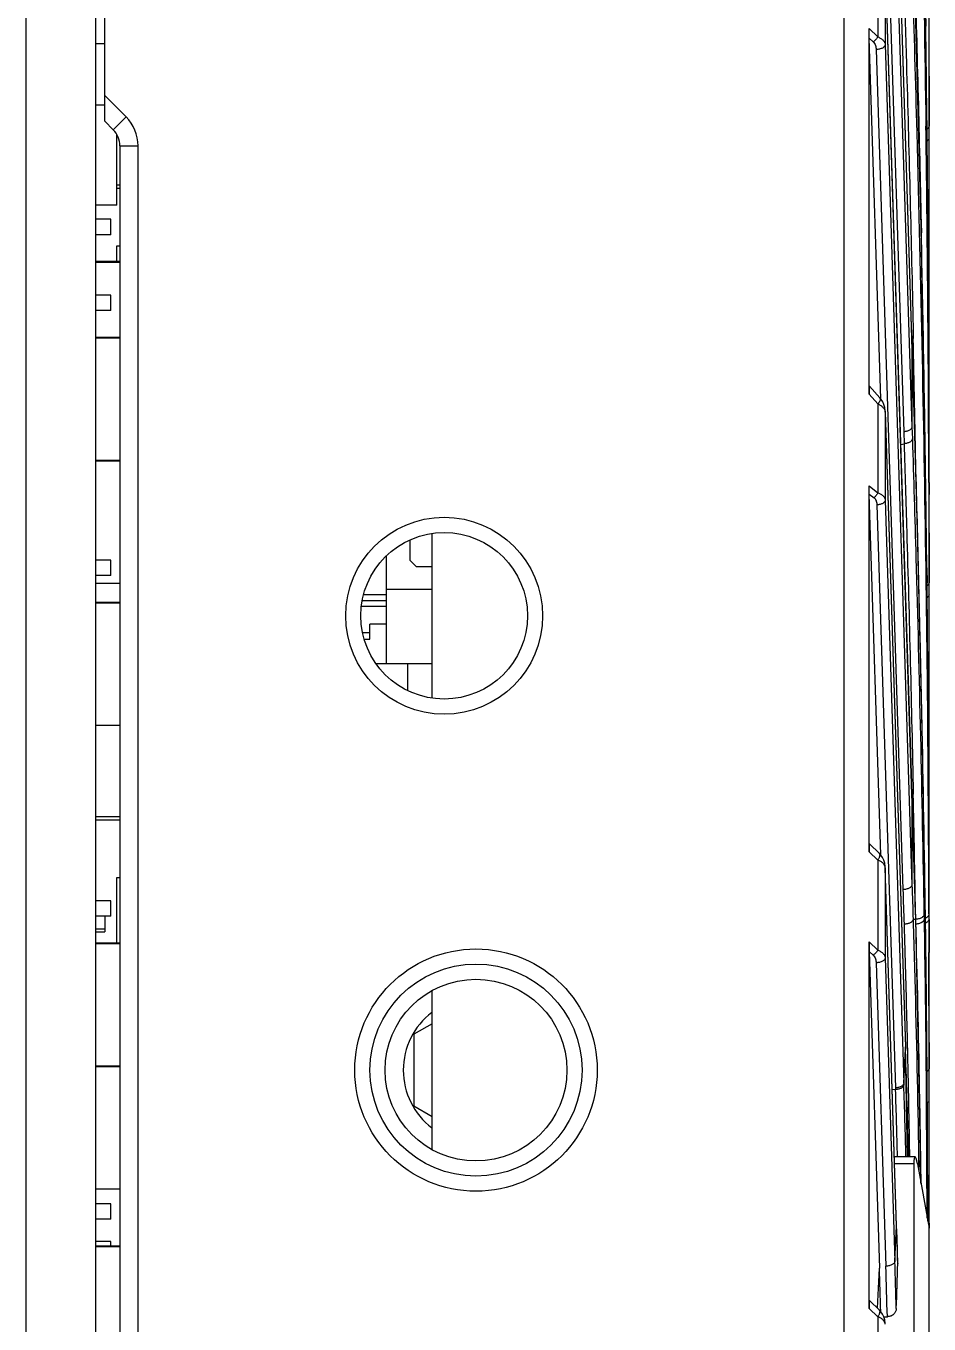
# Model space of a CAD drawing. Header units: millimetres. Extents: x 1409 to 26878, y 589 to 5187.
# Drawn here: x 2409.45 to 2439.25, y 1267.67 to 1310.52 of the extents above; entities that cross this region are included whole.
import ezdxf

# ---------------------------------------------------------------- set-up
doc = ezdxf.new("R2010")
doc.units = ezdxf.units.MM
doc.layers.add('02___PRT_ALL_AXES', color=7, linetype='Continuous')
doc.layers.add('MSBR-1_1', color=7, linetype='Continuous')

msp = doc.modelspace()

# ---------------------------------------------------------------- linework, layer by layer
at = {"color": 7, "linetype": 'Continuous'}
for p, q in [((2409.4453, 1564.7998), (2409.4453, 1227.2998)), ((2411.7453, 1227.2998), (2411.7453, 1564.7998)), ((2439.2453, 1232.2555), (2439.2453, 1559.8441)), ((2436.4453, 1262.7555), (2436.4453, 1529.3441)), ((2438.6707, 1300.5877), (2437.7998, 1327.9263)), ((2438.6709, 1300.5972), (2437.8, 1327.9359)), ((2437.5263, 1324.8579), (2438.4098, 1297.1232)), ((2437.7998, 1325.0179), (2438.6833, 1297.2832)), ((2412.0453, 1307.3748), (2412.0453, 1315.9748)), ((2437.5594, 1313.1364), (2437.5594, 1310.1585)), ((2438.6833, 1285.1487), (2437.7998, 1312.8835)), ((2437.7998, 1312.8835), (2437.7998, 1309.9056)), ((2438.6835, 1285.1583), (2437.8, 1312.893)), ((2439.2387, 1310.5218), (2439.2453, 1307.2176)), ((2439.2404, 1310.5218), (2439.2415, 1310.1261)), ((2439.2453, 1310.1261), (2439.2453, 1310.5217)), ((2437.2703, 1310.4332), (2437.5594, 1310.1585)), ((2437.2703, 1298.3628), (2437.2703, 1310.4332)), ((2437.2753, 1310.1196), (2437.404, 1309.9973)), ((2437.6547, 1298.2089), (2437.2753, 1310.1196)), ((2439.2415, 1310.1261), (2439.2453, 1307.2176)), ((2412.0453, 1309.9278), (2411.7453, 1309.9278)), ((2437.5002, 1309.7444), (2438.3836, 1282.0097)), ((2437.7998, 1309.9056), (2438.6833, 1282.1709)), ((2412.7499, 1307.5187), (2412.0453, 1308.2233)), ((2412.0453, 1307.9117), (2411.7453, 1307.9117)), ((2412.3257, 1307.0945), (2412.7499, 1307.5187)), ((2412.3257, 1307.0945), (2412.0453, 1307.3748)), ((2412.4453, 1304.6097), (2412.4453, 1306.9344)), ((2439.2453, 1295.4464), (2439.1803, 1307.0649)), ((2412.5453, 1306.5642), (2413.1453, 1306.5642)), ((2412.5453, 1306.5642), (2412.5453, 1264.9278)), ((2413.1453, 1265.9812), (2413.1453, 1306.5642)), ((2412.5453, 1305.2668), (2412.4453, 1305.2668)), ((2412.4453, 1305.1668), (2412.5453, 1305.1668)), ((2412.4453, 1304.6097), (2411.7453, 1304.6097)), ((2412.2453, 1304.1389), (2411.7453, 1304.1389)), ((2412.2453, 1303.6309), (2412.2453, 1304.1389)), ((2438.984, 1304.025), (2438.9909, 1303.6869)), ((2438.9844, 1304.025), (2438.9917, 1303.6869)), ((2412.2453, 1303.6309), (2411.7453, 1303.6309)), ((2412.4453, 1303.2668), (2412.5453, 1303.2668)), ((2412.4453, 1302.7418), (2412.4453, 1303.2668)), ((2412.5453, 1302.7418), (2411.7453, 1302.7418)), ((2412.5453, 1302.7164), (2411.7453, 1302.7164)), ((2412.2453, 1301.6389), (2411.7453, 1301.6389)), ((2412.2453, 1301.1309), (2412.2453, 1301.6389)), ((2412.2453, 1301.1309), (2411.7453, 1301.1309)), ((2412.5453, 1300.2418), (2411.7453, 1300.2418)), ((2438.6707, 1300.5877), (2438.6709, 1300.5972)), ((2438.683, 1300.2011), (2438.6707, 1300.5877)), ((2438.6835, 1300.2011), (2438.6709, 1300.5972)), ((2438.7172, 1300.5983), (2438.7261, 1300.2021)), ((2438.7184, 1300.5983), (2438.7268, 1300.2021)), ((2412.5453, 1300.2164), (2411.7453, 1300.2164)), ((2438.6833, 1300.1916), (2438.683, 1300.2011)), ((2438.6833, 1300.1916), (2438.683, 1300.2011)), ((2438.6833, 1300.1916), (2438.6835, 1300.2011)), ((2438.7494, 1298.0518), (2438.6833, 1300.1916)), ((2438.7458, 1298.0517), (2438.6833, 1300.1916)), ((2438.6833, 1300.1916), (2438.6833, 1297.2832)), ((2437.2814, 1298.6261), (2437.6267, 1298.2437)), ((2437.2703, 1298.3628), (2437.5594, 1298.0427)), ((2437.5594, 1298.0427), (2437.5594, 1295.1056)), ((2437.8, 1297.7851), (2437.7998, 1297.7755)), ((2437.7998, 1297.7755), (2438.4677, 1276.8075)), ((2437.7998, 1297.7755), (2437.7998, 1294.8672)), ((2437.8, 1297.7851), (2438.468, 1276.8171)), ((2438.6833, 1297.2832), (2438.6957, 1296.89)), ((2438.4098, 1297.1232), (2438.4222, 1296.73)), ((2438.3157, 1296.7042), (2438.4222, 1296.73)), ((2412.5453, 1296.1778), (2411.7453, 1296.1778)), ((2412.5453, 1296.1562), (2411.7453, 1296.1562)), ((2437.2703, 1295.3345), (2437.5594, 1295.1056)), ((2437.2703, 1283.2602), (2437.2703, 1295.3345)), ((2439.2387, 1295.4464), (2439.2453, 1292.1422)), ((2439.2404, 1295.4464), (2439.2415, 1295.0507)), ((2439.2453, 1295.4463), (2439.2453, 1295.0507)), ((2437.2746, 1295.0688), (2437.4302, 1294.9457)), ((2437.654, 1283.1558), (2437.2746, 1295.0688)), ((2437.5263, 1294.7072), (2438.1394, 1275.46)), ((2437.7998, 1294.8672), (2438.4129, 1275.62)), ((2439.2415, 1295.0507), (2439.2453, 1292.1422)), ((2422.1253, 1292.8748), (2422.1253, 1293.5559)), ((2422.8453, 1288.3324), (2422.8453, 1293.7672)), ((2421.3453, 1289.4748), (2421.3453, 1293.0318)), ((2412.2453, 1292.8889), (2411.7453, 1292.8889)), ((2412.2453, 1292.3809), (2412.2453, 1292.8889)), ((2422.1253, 1292.8748), (2422.3253, 1292.6748)), ((2422.3253, 1292.6748), (2422.8453, 1292.6748)), ((2439.1721, 1292.6324), (2439.1773, 1292.1349)), ((2439.1731, 1292.6324), (2439.1787, 1292.1349)), ((2412.2453, 1292.3809), (2411.7453, 1292.3809)), ((2412.5453, 1292.1176), (2411.7453, 1292.1176)), ((2439.2448, 1281.0275), (2439.1755, 1292.427)), ((2420.5899, 1291.7548), (2421.3453, 1291.7548)), ((2421.3453, 1291.9248), (2422.8453, 1291.9248)), ((2412.5453, 1291.4918), (2411.7453, 1291.4918)), ((2412.5453, 1291.4664), (2411.7453, 1291.4664)), ((2421.3453, 1291.3548), (2420.5138, 1291.3548)), ((2420.5472, 1291.5548), (2421.3453, 1291.5548)), ((2420.7953, 1290.4848), (2420.5582, 1290.4848)), ((2421.3453, 1290.7748), (2420.7953, 1290.7748)), ((2420.7953, 1290.2748), (2420.7953, 1290.7748)), ((2420.6117, 1290.2748), (2420.7953, 1290.2748)), ((2420.9922, 1289.4748), (2422.8453, 1289.4748)), ((2412.5453, 1287.4278), (2411.7453, 1287.4278)), ((2438.6833, 1285.1487), (2438.6835, 1285.1583)), ((2438.6833, 1285.1487), (2438.6833, 1282.1709)), ((2412.5453, 1284.4134), (2411.7453, 1284.4134)), ((2411.7453, 1284.3134), (2412.5453, 1284.3134)), ((2437.6107, 1283.2031), (2437.2819, 1283.5154)), ((2437.5594, 1282.9856), (2437.2703, 1283.2602)), ((2437.5594, 1282.9856), (2437.5594, 1280.0077)), ((2437.7998, 1282.7327), (2437.8, 1282.7422)), ((2438.1768, 1270.8979), (2437.7998, 1282.7327)), ((2437.7998, 1282.7327), (2437.7998, 1279.7548)), ((2438.177, 1270.9074), (2437.8, 1282.7423)), ((2412.4453, 1282.4134), (2412.5453, 1282.4134)), ((2412.4453, 1280.2418), (2412.4453, 1282.4134)), ((2412.2453, 1281.6389), (2411.7453, 1281.6389)), ((2412.2453, 1281.1309), (2412.2453, 1281.6389)), ((2412.2453, 1281.1309), (2411.7453, 1281.1309)), ((2412.0453, 1281.1309), (2412.0453, 1280.6134)), ((2438.807, 1281.0272), (2438.7191, 1281.0272)), ((2438.807, 1281.0272), (2438.8067, 1281.0356)), ((2438.807, 1281.0272), (2438.8067, 1281.0356)), ((2438.807, 1281.0272), (2438.8071, 1281.0356)), ((2438.8088, 1280.9632), (2438.807, 1281.0272)), ((2438.8087, 1280.9632), (2438.807, 1281.0272)), ((2439.0791, 1281.1874), (2439.0819, 1281.0272)), ((2439.128, 1281.0272), (2439.0819, 1281.0272)), ((2439.0819, 1281.0272), (2439.0846, 1280.8699)), ((2439.0819, 1281.0272), (2439.0867, 1280.7418)), ((2439.128, 1281.0272), (2439.1281, 1281.0316)), ((2439.1303, 1280.8663), (2439.128, 1281.0272)), ((2439.2377, 1281.1877), (2439.2383, 1281.0272)), ((2439.2448, 1281.0272), (2439.2383, 1281.0272)), ((2439.2383, 1281.0272), (2439.2388, 1280.8666)), ((2439.2383, 1281.0272), (2439.2388, 1280.8666)), ((2439.2448, 1281.0275), (2439.2448, 1281.0272)), ((2439.2448, 1281.0272), (2439.245, 1280.8666)), ((2411.7453, 1280.7134), (2412.0453, 1280.7134)), ((2411.7453, 1280.6134), (2412.0453, 1280.6134)), ((2439.0846, 1280.8699), (2439.0867, 1280.7418)), ((2439.1303, 1280.8663), (2439.1304, 1280.8706)), ((2439.1305, 1280.8578), (2439.1303, 1280.8663)), ((2439.1304, 1280.8706), (2439.1304, 1280.8706)), ((2439.1866, 1271.1568), (2439.1304, 1280.8706)), ((2439.2388, 1280.8666), (2439.2403, 1280.3923)), ((2439.245, 1280.8666), (2439.2453, 1280.3923)), ((2412.5453, 1280.2418), (2411.7453, 1280.2418)), ((2412.5453, 1280.2164), (2411.7453, 1280.2164)), ((2437.2703, 1280.2824), (2437.5594, 1280.0077)), ((2437.2703, 1268.1848), (2437.2703, 1280.2824)), ((2439.2403, 1280.3923), (2439.2415, 1279.9361)), ((2439.2453, 1280.3923), (2439.2453, 1279.9361)), ((2437.2753, 1279.9688), (2437.404, 1279.8465)), ((2437.2753, 1279.9688), (2437.6083, 1269.5156)), ((2437.7998, 1279.7548), (2438.1189, 1269.739)), ((2437.5002, 1279.5936), (2437.8192, 1269.5778)), ((2422.8453, 1273.4287), (2422.8453, 1278.6709)), ((2422.8453, 1277.5798), (2422.2453, 1277.2334)), ((2422.2453, 1277.2334), (2422.2453, 1274.8662)), ((2438.4129, 1275.62), (2438.4695, 1276.7518)), ((2438.468, 1276.8171), (2438.4677, 1276.8075)), ((2438.4677, 1276.8075), (2438.4695, 1276.7518)), ((2438.4697, 1276.7614), (2438.468, 1276.8171)), ((2438.4692, 1276.7613), (2438.4695, 1276.7518)), ((2438.4697, 1276.7614), (2438.4695, 1276.7518)), ((2438.4695, 1276.7518), (2438.4714, 1276.6931)), ((2438.4695, 1276.7518), (2438.471, 1276.6931)), ((2438.5349, 1273.1899), (2438.4697, 1276.7614)), ((2438.5278, 1276.8185), (2438.5291, 1276.7628)), ((2438.5285, 1276.8185), (2438.5298, 1276.7628)), ((2439.2452, 1276.9624), (2439.2453, 1276.1007)), ((2412.5453, 1276.1778), (2411.7453, 1276.1778)), ((2412.5453, 1276.1562), (2411.7453, 1276.1562)), ((2438.1412, 1275.4047), (2438.0341, 1275.3947)), ((2438.1394, 1275.46), (2438.1412, 1275.4047)), ((2438.4129, 1275.62), (2438.4147, 1275.5647)), ((2439.1892, 1275.0259), (2439.1889, 1275.0619)), ((2439.1892, 1275.0259), (2439.1889, 1275.0619)), ((2422.2453, 1274.8662), (2422.8453, 1274.5198)), ((2438.9734, 1272.9602), (2438.9654, 1273.5129)), ((2438.9698, 1273.2468), (2438.9661, 1273.5129)), ((2438.9737, 1272.9602), (2438.9698, 1273.2468)), ((2438.7839, 1273.1899), (2438.1043, 1273.1899)), ((2438.7453, 1272.9586), (2438.1117, 1272.9586)), ((2438.7453, 1272.9586), (2438.7453, 1258.482)), ((2438.8639, 1272.9586), (2439.2453, 1270.8288)), ((2438.9014, 1273.1919), (2438.9095, 1272.7042)), ((2438.9021, 1273.1919), (2438.9057, 1272.9593)), ((2438.9057, 1272.9593), (2438.9096, 1272.7042)), ((2438.9821, 1272.3011), (2438.9737, 1272.9602)), ((2412.5453, 1272.1176), (2411.7453, 1272.1176)), ((2412.2453, 1271.6389), (2411.7453, 1271.6389)), ((2412.2453, 1271.1309), (2412.2453, 1271.6389)), ((2412.2453, 1271.1309), (2411.7453, 1271.1309)), ((2438.1189, 1269.739), (2438.1768, 1270.8979)), ((2438.1768, 1270.8979), (2438.177, 1270.9074)), ((2439.2453, 1271.0023), (2439.2453, 1270.8314)), ((2412.2453, 1270.3889), (2411.7453, 1270.3889)), ((2412.5453, 1270.2418), (2411.7453, 1270.2418)), ((2412.2453, 1270.2418), (2412.2453, 1270.3889)), ((2412.5453, 1270.2164), (2411.7453, 1270.2164)), ((2437.5422, 1268.1927), (2437.6083, 1269.5156)), ((2438.2146, 1269.6655), (2438.2141, 1269.6815)), ((2438.2146, 1269.6655), (2438.2141, 1269.6815)), ((2438.2146, 1269.6815), (2438.2146, 1269.6655)), ((2437.5594, 1267.9102), (2437.2703, 1268.1848)), ((2437.6107, 1268.1277), (2437.2819, 1268.44)), ((2437.5594, 1267.9102), (2437.5594, 1264.9323)), ((2437.7521, 1267.909), (2437.8697, 1267.909))]:
    msp.add_line(p, q, dxfattribs=at)
for points in [[(2439.1803, 1307.0649), (2438.9921, 1318.7536), (2438.6835, 1330.3519)], [(2439.1755, 1292.427), (2438.9874, 1303.8969), (2438.6835, 1315.2765)], [(2439.1281, 1281.0316), (2439.0173, 1287.3942), (2438.8679, 1293.8374), (2438.6835, 1300.2011)], [(2437.8, 1297.7851), (2437.7985, 1297.8151), (2437.7838, 1297.9217), (2437.7566, 1298.02), (2437.7179, 1298.1104), (2437.6677, 1298.1928), (2437.6267, 1298.2438)], [(2438.8071, 1281.0356), (2438.7685, 1282.3799), (2438.7257, 1283.8075), (2438.6835, 1285.1583)], [(2437.8, 1282.7423), (2437.7987, 1282.7694), (2437.7838, 1282.878), (2437.7551, 1282.9779), (2437.7134, 1283.069), (2437.6588, 1283.1507), (2437.6106, 1283.2031)], [(2438.9758, 1272.3335), (2438.9683, 1273.3729), (2438.8071, 1281.0356)], [(2439.1304, 1280.8706), (2439.1301, 1280.8942), (2439.1285, 1281.0012), (2439.1281, 1281.0316)], [(2438.2146, 1269.6815), (2438.2035, 1270.0555), (2438.1892, 1270.5198), (2438.177, 1270.9074)], [(2437.8, 1267.6669), (2437.7987, 1267.694), (2437.7838, 1267.8026), (2437.7551, 1267.9025), (2437.7134, 1267.9936), (2437.6588, 1268.0753), (2437.6106, 1268.1277)]]:
    msp.add_lwpolyline(points, dxfattribs=at)
for centre, radius in [((2423.2453, 1291.0498), 3.25), ((2423.2453, 1291.0498), 2.75), ((2424.2953, 1276.0498), 4), ((2424.2953, 1276.0498), 3.5)]:
    msp.add_circle(centre, radius, dxfattribs=at)
for centre, radius, start, end in [((1330.6332, 1310.1261), 1108.6122, 0.0204456, 0.3999876), ((1330.3886, 1291.9921), 1108.5828, 0.9348251, 1.203557), ((1330.9751, 1295.0538), 1108.2702, 0.6288276, 0.7996229), ((2411.7953, 1306.5642), 1.35, 0, 45), ((2411.7953, 1306.5642), 0.75, 0, 45), ((1330.9189, 1292.1447), 1108.3265, 0.550317, 0.7791604), ((1330.7937, 1295.0518), 1108.4516, 0.3999895, 0.6288268), ((1331.4165, 1279.9851), 1107.8287, 0.7995933, 1.2259272), ((1330.6927, 1292.1426), 1108.5526, 0.170759, 0.5503144), ((1330.6332, 1295.0507), 1108.6121, 0.0204455, 0.3999884), ((1330.4239, 1276.9174), 1108.5475, 0.9803857, 1.203566), ((2437.5996, 1297.7596), 0.2008, 4.54675, 7.1541), ((1332.5241, 1264.936), 1106.7209, 1.5119844, 1.7146822), ((1330.9881, 1279.9786), 1108.2573, 0.6542019, 0.7996214), ((1332.0851, 1264.9244), 1107.16, 1.3191813, 1.5119864), ((1330.7183, 1279.9757), 1108.527, 0.0543471, 0.6284787), ((1331.7505, 1264.9166), 1107.4947, 1.1789376, 1.3191838), ((1331.311, 1264.9079), 1107.9343, 0.8336218, 1.1789204), ((1332.914, 1249.9028), 1106.3309, 1.6125503, 1.8256611), ((1330.4437, 1261.8424), 1108.5277, 1.0028498, 1.205244), ((2438.9948, 1281.364), 0.3286, 293.92282, 295.38977), ((1737.2083, 1270.8974), 701.9929, 0.4187899, 0.8129799), ((1050.191, 1276.7257), 1389.0543, 0.0097645, 0.1324215), ((2424.2953, 1276.0498), 2.4, 127.39557, 232.60443), ((1916.5629, 1260.1242), 522.1715, 1.433823, 1.81834), ((1916.3333, 1258.8396), 522.0708, 1.575122, 1.81828), ((1916.499, 1258.9923), 522.1787, 1.55804, 1.818707), ((1604.0814, 1269.96), 835.1231, 0.1407586, 0.2709186), ((1916.2715, 1254.27), 522.1701, 1.691291, 1.824817), ((1916.0579, 1252.9579), 522.0259, 1.641209, 1.824455), ((1916.214, 1253.1112), 522.1697, 1.653299, 1.824817)]:
    msp.add_arc(centre, radius, start, end, dxfattribs=at)
for centre, major_axis, ratio, start_param, end_param in [((2437.2884, 1298.1708), (-0.0076, 0.4557), 0.03597, -0.0411796, 1.1351157), ((2437.2884, 1283.0954), (-0.0071, 0.4203), 0.039567, -0.038869, 1.1671963), ((2437.2884, 1280.1176), (-0.0071, 0.4203), 0.039567, 1.1671963, 1.932025), ((2438.8287, 1272.6899), (-0.0457, 0.5), 0.1394248, 5.2668866, 7.2740152), ((1737.414, 1248.1626), (700.2753, 18.5784), 0.8631214, 0.0022198, 0.0045908), ((1733.9478, 1178.8389), (119.5781, 2729.4378), 0.2563308, -1.5268319, -1.5262861), ((2437.2884, 1268.02), (-0.0071, 0.4203), 0.039567, -0.038869, 1.1671963)]:
    msp.add_ellipse(centre, major_axis=major_axis, ratio=ratio, start_param=start_param, end_param=end_param, dxfattribs=at)
for points, knots in [([(2438.6833, 1330.3423), (2438.7359, 1328.6908), (2438.9317, 1322.0846), (2439.0682, 1315.4766), (2439.1374, 1310.5204)], [0, 0, 0, 0, 0.2500131, 1, 1, 1, 1]), ([(2438.6957, 1327.0408), (2438.7478, 1325.389), (2438.9412, 1318.782), (2439.0754, 1312.1732), (2439.1429, 1307.2163)], [0, 0, 0, 0, 0.250013, 1, 1, 1, 1]), ([(2438.6876, 1315.1294), (2438.717, 1314.2042), (2438.8299, 1310.5031), (2438.9242, 1306.8014), (2438.9844, 1304.025)], [0, 0, 0, 0, 0.2500079, 1, 1, 1, 1]), ([(2438.4222, 1311.8054), (2438.4517, 1310.8716), (2438.5646, 1307.1363), (2438.6586, 1303.4004), (2438.7184, 1300.5983)], [0, 0, 0, 0, 0.2500079, 1, 1, 1, 1]), ([(2438.6957, 1311.9654), (2438.7478, 1310.3136), (2438.9412, 1303.7065), (2439.0754, 1297.0976), (2439.1429, 1292.1407)], [0, 0, 0, 0, 0.250013, 1, 1, 1, 1]), ([(2437.5594, 1310.1585), (2437.5488, 1310.1433), (2437.526, 1310.1134), (2437.4883, 1310.0712), (2437.4476, 1310.032), (2437.4187, 1310.0083), (2437.404, 1309.9973)], [0, 0, 0, 0, 0.2472002, 0.501422, 0.7549229, 1, 1, 1, 1]), ([(2437.5594, 1310.1585), (2437.5774, 1310.1516), (2437.6118, 1310.1367), (2437.6589, 1310.11), (2437.6996, 1310.0803), (2437.7336, 1310.0483), (2437.7607, 1310.0145), (2437.7811, 1309.9791), (2437.7945, 1309.9428), (2437.7988, 1309.9179), (2437.7998, 1309.9056)], [0, 0, 0, 0, 0.1579517, 0.3051037, 0.4415271, 0.5678548, 0.685181, 0.7950122, 0.8992086, 1, 1, 1, 1]), ([(2437.404, 1309.9973), (2437.4213, 1309.9809), (2437.4499, 1309.9428), (2437.4782, 1309.8788), (2437.4949, 1309.8122), (2437.4995, 1309.767), (2437.5002, 1309.7444)], [0, 0, 0, 0, 0.258335, 0.5087838, 0.7552814, 1, 1, 1, 1]), ([(2437.7998, 1309.9056), (2437.799, 1309.8951), (2437.7931, 1309.8732), (2437.7737, 1309.8433), (2437.7445, 1309.816), (2437.7069, 1309.7922), (2437.662, 1309.7724), (2437.6114, 1309.7574), (2437.5568, 1309.7476), (2437.5192, 1309.7448), (2437.5002, 1309.7444)], [0, 0, 0, 0, 0.0865373, 0.181841, 0.2897306, 0.4113916, 0.5459527, 0.6911232, 0.8437497, 1, 1, 1, 1]), ([(2439.2453, 1307.2176), (2439.2453, 1307.2085), (2439.2423, 1307.1897), (2439.2291, 1307.1629), (2439.208, 1307.1381), (2439.1901, 1307.124), (2439.1802, 1307.1173)], [0, 0, 0, 0, 0.2194627, 0.4531899, 0.7115093, 1, 1, 1, 1]), ([(2439.2453, 1306.822), (2439.2453, 1306.8131), (2439.2424, 1306.7946), (2439.2297, 1306.7684), (2439.2095, 1306.744), (2439.1922, 1306.73), (2439.1827, 1306.7234)], [0, 0, 0, 0, 0.2203405, 0.4544771, 0.7124875, 1, 1, 1, 1]), ([(2437.6267, 1298.2437), (2437.6285, 1298.2417), (2437.6319, 1298.2371), (2437.6371, 1298.2263), (2437.64, 1298.2098), (2437.6381, 1298.1873), (2437.6314, 1298.162), (2437.6198, 1298.1343), (2437.6037, 1298.1046), (2437.5834, 1298.0736), (2437.5678, 1298.0531), (2437.5594, 1298.0427)], [0, 0, 0, 0, 0.0369698, 0.0751187, 0.1587269, 0.257037, 0.3727406, 0.5062991, 0.6567254, 0.8222183, 1, 1, 1, 1]), ([(2437.5594, 1298.0427), (2437.5761, 1298.0352), (2437.6081, 1298.0195), (2437.6523, 1297.9924), (2437.691, 1297.9631), (2437.7138, 1297.9417), (2437.7241, 1297.9307)], [0, 0, 0, 0, 0.2746289, 0.5328203, 0.7744324, 1, 1, 1, 1]), ([(2437.7241, 1297.9307), (2437.7346, 1297.9196), (2437.7535, 1297.8969), (2437.776, 1297.8603), (2437.7916, 1297.8229), (2437.7973, 1297.7973), (2437.7989, 1297.7846)], [0, 0, 0, 0, 0.2742863, 0.5299512, 0.7704032, 1, 1, 1, 1]), ([(2438.6833, 1297.2832), (2438.6825, 1297.2733), (2438.6772, 1297.2528), (2438.6598, 1297.2244), (2438.6337, 1297.1983), (2438.5997, 1297.1751), (2438.559, 1297.1554), (2438.5128, 1297.1397), (2438.4625, 1297.1286), (2438.4276, 1297.1245), (2438.4098, 1297.1232)], [0, 0, 0, 0, 0.0877209, 0.1835543, 0.2911708, 0.4119503, 0.5454179, 0.68978, 0.84241, 1, 1, 1, 1]), ([(2438.6957, 1296.89), (2438.695, 1296.8801), (2438.6897, 1296.8596), (2438.6723, 1296.8312), (2438.6462, 1296.8051), (2438.6122, 1296.7819), (2438.5715, 1296.7621), (2438.5253, 1296.7465), (2438.475, 1296.7354), (2438.44, 1296.7313), (2438.4222, 1296.73)], [0, 0, 0, 0, 0.0877156, 0.1835319, 0.2911303, 0.4118983, 0.5453641, 0.6897352, 0.8423839, 1, 1, 1, 1]), ([(2438.6957, 1296.89), (2438.737, 1295.5816), (2438.8926, 1290.3482), (2439.0111, 1285.1136), (2439.0791, 1281.1874)], [0, 0, 0, 0, 0.2500107, 1, 1, 1, 1]), ([(2438.4222, 1296.73), (2438.4526, 1295.7659), (2438.569, 1291.9093), (2438.6653, 1288.0522), (2438.7262, 1285.1591)], [0, 0, 0, 0, 0.2500081, 1, 1, 1, 1]), ([(2437.5594, 1295.1056), (2437.5508, 1295.0909), (2437.5323, 1295.0617), (2437.5012, 1295.0201), (2437.4672, 1294.9811), (2437.4427, 1294.957), (2437.4302, 1294.9457)], [0, 0, 0, 0, 0.2480178, 0.501621, 0.7544025, 1, 1, 1, 1]), ([(2437.5594, 1295.1056), (2437.5775, 1295.0998), (2437.6119, 1295.0871), (2437.6593, 1295.0632), (2437.7001, 1295.0359), (2437.7341, 1295.0058), (2437.7612, 1294.9734), (2437.7814, 1294.9392), (2437.7946, 1294.9037), (2437.7989, 1294.8793), (2437.7998, 1294.8672)], [0, 0, 0, 0, 0.1589041, 0.3063413, 0.4424716, 0.5681485, 0.6847413, 0.7940911, 0.8983563, 1, 1, 1, 1]), ([(2437.4302, 1294.9457), (2437.4479, 1294.9316), (2437.4701, 1294.9052), (2437.4914, 1294.866), (2437.508, 1294.8254), (2437.5214, 1294.7723), (2437.5257, 1294.7289), (2437.5263, 1294.7072)], [0, 0, 0, 0, 0.2566949, 0.3820893, 0.5063854, 0.7532511, 1, 1, 1, 1]), ([(2437.7998, 1294.8672), (2437.7991, 1294.8573), (2437.7938, 1294.8367), (2437.7764, 1294.8084), (2437.7502, 1294.7822), (2437.7163, 1294.759), (2437.6756, 1294.7393), (2437.6293, 1294.7237), (2437.579, 1294.7125), (2437.5441, 1294.7084), (2437.5263, 1294.7072)], [0, 0, 0, 0, 0.0877209, 0.1835543, 0.2911708, 0.4119503, 0.5454179, 0.68978, 0.84241, 1, 1, 1, 1]), ([(2439.1429, 1292.1407), (2439.1553, 1291.228), (2439.2004, 1287.5771), (2439.2275, 1283.926), (2439.2377, 1281.1877)], [0, 0, 0, 0, 0.2500029, 1, 1, 1, 1]), ([(2439.2453, 1292.1422), (2439.2453, 1292.133), (2439.2422, 1292.1139), (2439.2287, 1292.0869), (2439.2071, 1292.0619), (2439.1888, 1292.0476), (2439.1787, 1292.0409)], [0, 0, 0, 0, 0.2189468, 0.4524359, 0.710939, 1, 1, 1, 1]), ([(2439.2453, 1291.7466), (2439.2453, 1291.7375), (2439.2423, 1291.7188), (2439.2293, 1291.6922), (2439.2084, 1291.6675), (2439.1907, 1291.6534), (2439.1809, 1291.6468)], [0, 0, 0, 0, 0.2197105, 0.4535528, 0.7117847, 1, 1, 1, 1]), ([(2437.5594, 1282.9856), (2437.5673, 1282.997), (2437.5819, 1283.0195), (2437.6004, 1283.0535), (2437.6146, 1283.0859), (2437.6241, 1283.1161), (2437.6288, 1283.1435), (2437.6284, 1283.1676), (2437.6235, 1283.1851), (2437.6169, 1283.1963), (2437.6129, 1283.201), (2437.6107, 1283.2031)], [0, 0, 0, 0, 0.1748465, 0.338295, 0.4875257, 0.6207224, 0.7368972, 0.8365181, 0.9222347, 0.9616678, 1, 1, 1, 1]), ([(2437.732, 1282.8756), (2437.7215, 1282.8868), (2437.6981, 1282.9086), (2437.6578, 1282.9378), (2437.6111, 1282.964), (2437.5772, 1282.9787), (2437.5594, 1282.9856)], [0, 0, 0, 0, 0.2227895, 0.4631805, 0.7222311, 1, 1, 1, 1]), ([(2437.7885, 1282.7852), (2437.7828, 1282.8013), (2437.7669, 1282.8337), (2437.7447, 1282.862), (2437.732, 1282.8756)], [0, 0, 0, 0, 0.4794641, 1, 1, 1, 1]), ([(2437.7998, 1282.7327), (2437.7995, 1282.7371), (2437.7975, 1282.7549), (2437.793, 1282.7725), (2437.7885, 1282.7852)], [0, 0, 0, 0, 0.2470353, 1, 1, 1, 1]), ([(2438.6833, 1282.1709), (2438.6825, 1282.1604), (2438.6766, 1282.1385), (2438.6571, 1282.1086), (2438.628, 1282.0813), (2438.5903, 1282.0575), (2438.5454, 1282.0377), (2438.4948, 1282.0227), (2438.4403, 1282.0129), (2438.4027, 1282.0101), (2438.3836, 1282.0097)], [0, 0, 0, 0, 0.0865373, 0.181841, 0.2897306, 0.4113916, 0.5459527, 0.6911232, 0.8437497, 1, 1, 1, 1]), ([(2438.7191, 1281.0272), (2438.7183, 1281.0167), (2438.7125, 1280.9948), (2438.6931, 1280.9648), (2438.664, 1280.9375), (2438.6263, 1280.9137), (2438.5814, 1280.8939), (2438.5308, 1280.8789), (2438.4762, 1280.8692), (2438.4385, 1280.8664), (2438.4195, 1280.866)], [0, 0, 0, 0, 0.086526, 0.1817814, 0.2896195, 0.4112472, 0.5458035, 0.6909992, 0.8436777, 1, 1, 1, 1]), ([(2438.7191, 1281.0272), (2438.7393, 1280.3744), (2438.8148, 1277.763), (2438.8708, 1275.151), (2438.9021, 1273.1919)], [0, 0, 0, 0, 0.2500072, 1, 1, 1, 1]), ([(2438.9243, 1281.0481), (2438.9054, 1281.0423), (2438.8661, 1281.033), (2438.8259, 1281.0284), (2438.8054, 1281.0272)], [0, 0, 0, 0, 0.4893285, 1, 1, 1, 1]), ([(2438.9661, 1273.5129), (2438.9572, 1274.1338), (2438.9174, 1276.6175), (2438.8609, 1279.1009), (2438.8088, 1280.9632)], [0, 0, 0, 0, 0.2499974, 1, 1, 1, 1]), ([(2439.0182, 1281.093), (2439.0049, 1281.0833), (2438.9744, 1281.0659), (2438.9418, 1281.0535), (2438.9243, 1281.0481)], [0, 0, 0, 0, 0.4739904, 1, 1, 1, 1]), ([(2439.074, 1280.9938), (2439.0632, 1280.9691), (2439.037, 1280.9425), (2439.0006, 1280.9191), (2438.9697, 1280.9028), (2438.9445, 1280.8933), (2438.927, 1280.8879)], [0, 0, 0, 0, 0.4360794, 0.5658528, 0.7035077, 1, 1, 1, 1]), ([(2439.0712, 1281.154), (2439.0661, 1281.1424), (2439.0507, 1281.1195), (2439.03, 1281.1015), (2439.0182, 1281.093)], [0, 0, 0, 0, 0.4661365, 1, 1, 1, 1]), ([(2439.0791, 1281.1874), (2439.0789, 1281.1818), (2439.0773, 1281.1703), (2439.0735, 1281.1594), (2439.0712, 1281.154)], [0, 0, 0, 0, 0.491507, 1, 1, 1, 1]), ([(2439.0819, 1281.0272), (2439.0817, 1281.0216), (2439.08, 1281.0101), (2439.0763, 1280.9992), (2439.074, 1280.9938)], [0, 0, 0, 0, 0.4915199, 1, 1, 1, 1]), ([(2439.2383, 1281.0272), (2439.2382, 1281.0213), (2439.2369, 1281.0094), (2439.2292, 1280.9854), (2439.2142, 1280.9629), (2439.1941, 1280.943), (2439.1684, 1280.9231), (2439.1461, 1280.911), (2439.1304, 1280.9039)], [0, 0, 0, 0, 0.102136, 0.207442, 0.4358157, 0.5628518, 0.6992678, 1, 1, 1, 1]), ([(2439.2307, 1281.1539), (2439.2272, 1281.1452), (2439.2172, 1281.128), (2439.1959, 1281.105), (2439.1683, 1281.0842), (2439.1471, 1281.0726), (2439.1357, 1281.0671)], [0, 0, 0, 0, 0.2138175, 0.4499106, 0.7118479, 1, 1, 1, 1]), ([(2439.2377, 1281.1877), (2439.2376, 1281.182), (2439.2364, 1281.1704), (2439.2329, 1281.1593), (2439.2307, 1281.1539)], [0, 0, 0, 0, 0.4927412, 1, 1, 1, 1]), ([(2438.4195, 1280.866), (2438.4299, 1280.5287), (2438.4701, 1279.1797), (2438.5051, 1277.8305), (2438.5285, 1276.8185)], [0, 0, 0, 0, 0.250006, 1, 1, 1, 1]), ([(2438.927, 1280.8879), (2438.9082, 1280.8821), (2438.8688, 1280.8728), (2438.8287, 1280.8682), (2438.8081, 1280.8669)], [0, 0, 0, 0, 0.4893233, 1, 1, 1, 1]), ([(2439.0867, 1280.7418), (2439.1133, 1279.1527), (2439.1439, 1276.7688), (2439.1684, 1273.5902), (2439.1755, 1272.0009), (2439.1778, 1271.2062)], [0, 0, 0, 0, 0.4999938, 0.7499942, 1, 1, 1, 1]), ([(2437.5594, 1280.0077), (2437.5488, 1279.9925), (2437.526, 1279.9626), (2437.4883, 1279.9204), (2437.4476, 1279.8813), (2437.4187, 1279.8575), (2437.404, 1279.8465)], [0, 0, 0, 0, 0.2472002, 0.501422, 0.7549229, 1, 1, 1, 1]), ([(2437.404, 1279.8465), (2437.4213, 1279.8301), (2437.4499, 1279.792), (2437.4782, 1279.728), (2437.4949, 1279.6614), (2437.4995, 1279.6162), (2437.5002, 1279.5936)], [0, 0, 0, 0, 0.258335, 0.5087838, 0.7552814, 1, 1, 1, 1]), ([(2437.7998, 1279.7548), (2437.799, 1279.7443), (2437.7931, 1279.7224), (2437.7737, 1279.6925), (2437.7445, 1279.6652), (2437.7069, 1279.6414), (2437.662, 1279.6216), (2437.6114, 1279.6066), (2437.5568, 1279.5968), (2437.5192, 1279.5941), (2437.5002, 1279.5936)], [0, 0, 0, 0, 0.0865373, 0.181841, 0.2897306, 0.4113916, 0.5459527, 0.6911232, 0.8437497, 1, 1, 1, 1]), ([(2437.5594, 1280.0077), (2437.5774, 1280.0008), (2437.6118, 1279.9859), (2437.6589, 1279.9592), (2437.6996, 1279.9296), (2437.7336, 1279.8976), (2437.7607, 1279.8637), (2437.7811, 1279.8284), (2437.7945, 1279.792), (2437.7988, 1279.7671), (2437.7998, 1279.7548)], [0, 0, 0, 0, 0.1579517, 0.3051037, 0.4415271, 0.5678548, 0.685181, 0.7950122, 0.8992086, 1, 1, 1, 1]), ([(2438.5298, 1276.7628), (2438.5366, 1276.465), (2438.5629, 1275.2742), (2438.5853, 1274.0832), (2438.5998, 1273.19)], [0, 0, 0, 0, 0.2500038, 1, 1, 1, 1]), ([(2439.2453, 1276.1007), (2439.2453, 1276.0955), (2439.2444, 1276.0849), (2439.2385, 1276.0636), (2439.2235, 1276.0376), (2439.1956, 1276.01), (2439.1725, 1275.995), (2439.1597, 1275.9879)], [0, 0, 0, 0, 0.1055407, 0.2135881, 0.4442603, 0.7048003, 1, 1, 1, 1]), ([(2438.4129, 1275.62), (2438.4121, 1275.6101), (2438.4069, 1275.5896), (2438.3895, 1275.5612), (2438.3633, 1275.5351), (2438.3294, 1275.5119), (2438.2887, 1275.4922), (2438.2424, 1275.4765), (2438.1921, 1275.4654), (2438.1572, 1275.4613), (2438.1394, 1275.46)], [0, 0, 0, 0, 0.0877209, 0.1835543, 0.2911708, 0.4119503, 0.5454179, 0.68978, 0.84241, 1, 1, 1, 1]), ([(2438.4147, 1275.5647), (2438.4139, 1275.5548), (2438.4086, 1275.5343), (2438.3912, 1275.5059), (2438.3651, 1275.4798), (2438.3311, 1275.4566), (2438.2904, 1275.4369), (2438.2442, 1275.4212), (2438.1939, 1275.4101), (2438.159, 1275.406), (2438.1412, 1275.4047)], [0, 0, 0, 0, 0.0877204, 0.1835517, 0.2911659, 0.4119437, 0.5454108, 0.6897738, 0.8424062, 1, 1, 1, 1]), ([(2439.2453, 1275.0623), (2439.2453, 1275.0573), (2439.2444, 1275.0471), (2439.2391, 1275.0267), (2439.2252, 1275.0016), (2439.1994, 1274.9748), (2439.1778, 1274.96), (2439.1659, 1274.953)], [0, 0, 0, 0, 0.1065223, 0.2154001, 0.4468654, 0.7067019, 1, 1, 1, 1]), ([(2439.2453, 1272.0118), (2439.2453, 1272.0029), (2439.2424, 1271.9844), (2439.2298, 1271.9582), (2439.2095, 1271.9338), (2439.1923, 1271.9199), (2439.1827, 1271.9132)], [0, 0, 0, 0, 0.2203444, 0.4544829, 0.712492, 1, 1, 1, 1]), ([(2439.2386, 1270.9684), (2439.2378, 1270.9664), (2439.2343, 1270.9582), (2439.2297, 1270.9505), (2439.2258, 1270.945)], [0, 0, 0, 0, 0.2426253, 1, 1, 1, 1]), ([(2439.2453, 1271.0023), (2439.2453, 1270.9966), (2439.2442, 1270.985), (2439.2408, 1270.9738), (2439.2386, 1270.9684)], [0, 0, 0, 0, 0.4930974, 1, 1, 1, 1]), ([(2438.1189, 1269.739), (2438.118, 1269.7285), (2438.1122, 1269.7066), (2438.0927, 1269.6767), (2438.0636, 1269.6494), (2438.0259, 1269.6256), (2437.981, 1269.6058), (2437.9304, 1269.5908), (2437.8759, 1269.581), (2437.8383, 1269.5783), (2437.8192, 1269.5778)], [0, 0, 0, 0, 0.0865373, 0.181841, 0.2897306, 0.4113916, 0.5459527, 0.6911232, 0.8437497, 1, 1, 1, 1]), ([(2437.5594, 1267.9102), (2437.5673, 1267.9216), (2437.5819, 1267.9441), (2437.6004, 1267.9781), (2437.6146, 1268.0105), (2437.6241, 1268.0407), (2437.6288, 1268.0681), (2437.6284, 1268.0922), (2437.6235, 1268.1097), (2437.6169, 1268.1209), (2437.6129, 1268.1256), (2437.6107, 1268.1277)], [0, 0, 0, 0, 0.1748465, 0.338295, 0.4875257, 0.6207224, 0.7368972, 0.8365181, 0.9222347, 0.9616678, 1, 1, 1, 1]), ([(2438.1663, 1268.1766), (2438.1658, 1268.1597), (2438.1613, 1268.1257), (2438.1446, 1268.0766), (2438.1182, 1268.0307), (2438.0823, 1267.9896), (2438.0379, 1267.9552), (2437.9863, 1267.9291), (2437.9294, 1267.9127), (2437.8897, 1267.909), (2437.8697, 1267.909)], [0, 0, 0, 0, 0.1150005, 0.2314682, 0.3505322, 0.4731306, 0.5997767, 0.730418, 0.8642916, 1, 1, 1, 1]), ([(2437.732, 1267.8002), (2437.7215, 1267.8114), (2437.6981, 1267.8332), (2437.6578, 1267.8624), (2437.6111, 1267.8886), (2437.5772, 1267.9033), (2437.5594, 1267.9102)], [0, 0, 0, 0, 0.2227895, 0.4631805, 0.7222311, 1, 1, 1, 1]), ([(2437.7885, 1267.7098), (2437.7828, 1267.7259), (2437.7669, 1267.7583), (2437.7447, 1267.7866), (2437.732, 1267.8002)], [0, 0, 0, 0, 0.4794641, 1, 1, 1, 1]), ([(2437.7998, 1267.6573), (2437.7995, 1267.6617), (2437.7975, 1267.6795), (2437.793, 1267.6971), (2437.7885, 1267.7098)], [0, 0, 0, 0, 0.2470353, 1, 1, 1, 1])]:
    msp.add_open_spline(points, degree=3, knots=knots, dxfattribs=at)
for points in [[(2438.3836, 1282.0097), (2438.3958, 1281.6285), (2438.4077, 1281.2472), (2438.4195, 1280.866)], [(2438.6833, 1282.1709), (2438.6954, 1281.7897), (2438.7074, 1281.4084), (2438.7191, 1281.0272)], [(2439.1889, 1275.0619), (2439.187, 1275.3841), (2439.1848, 1275.7063), (2439.1824, 1276.0284)], [(2439.1952, 1273.9088), (2439.1935, 1274.2812), (2439.1914, 1274.6535), (2439.1892, 1275.0259)], [(2439.2038, 1271.0606), (2439.2034, 1271.3776), (2439.2028, 1271.6947), (2439.202, 1272.0117)]]:
    msp.add_open_spline(points, degree=3, dxfattribs=at)
at = {"layer": '02___PRT_ALL_AXES', "color": 7, "linetype": 'Continuous'}
msp.add_circle((2424.2953, 1276.0498), 3, dxfattribs=at)
at = {"layer": 'MSBR-1_1', "color": 7, "linetype": 'Continuous'}
msp.add_line((2422.0453, 1288.5797), (2422.0453, 1289.4748), dxfattribs=at)

doc.saveas('drawing.dxf')
